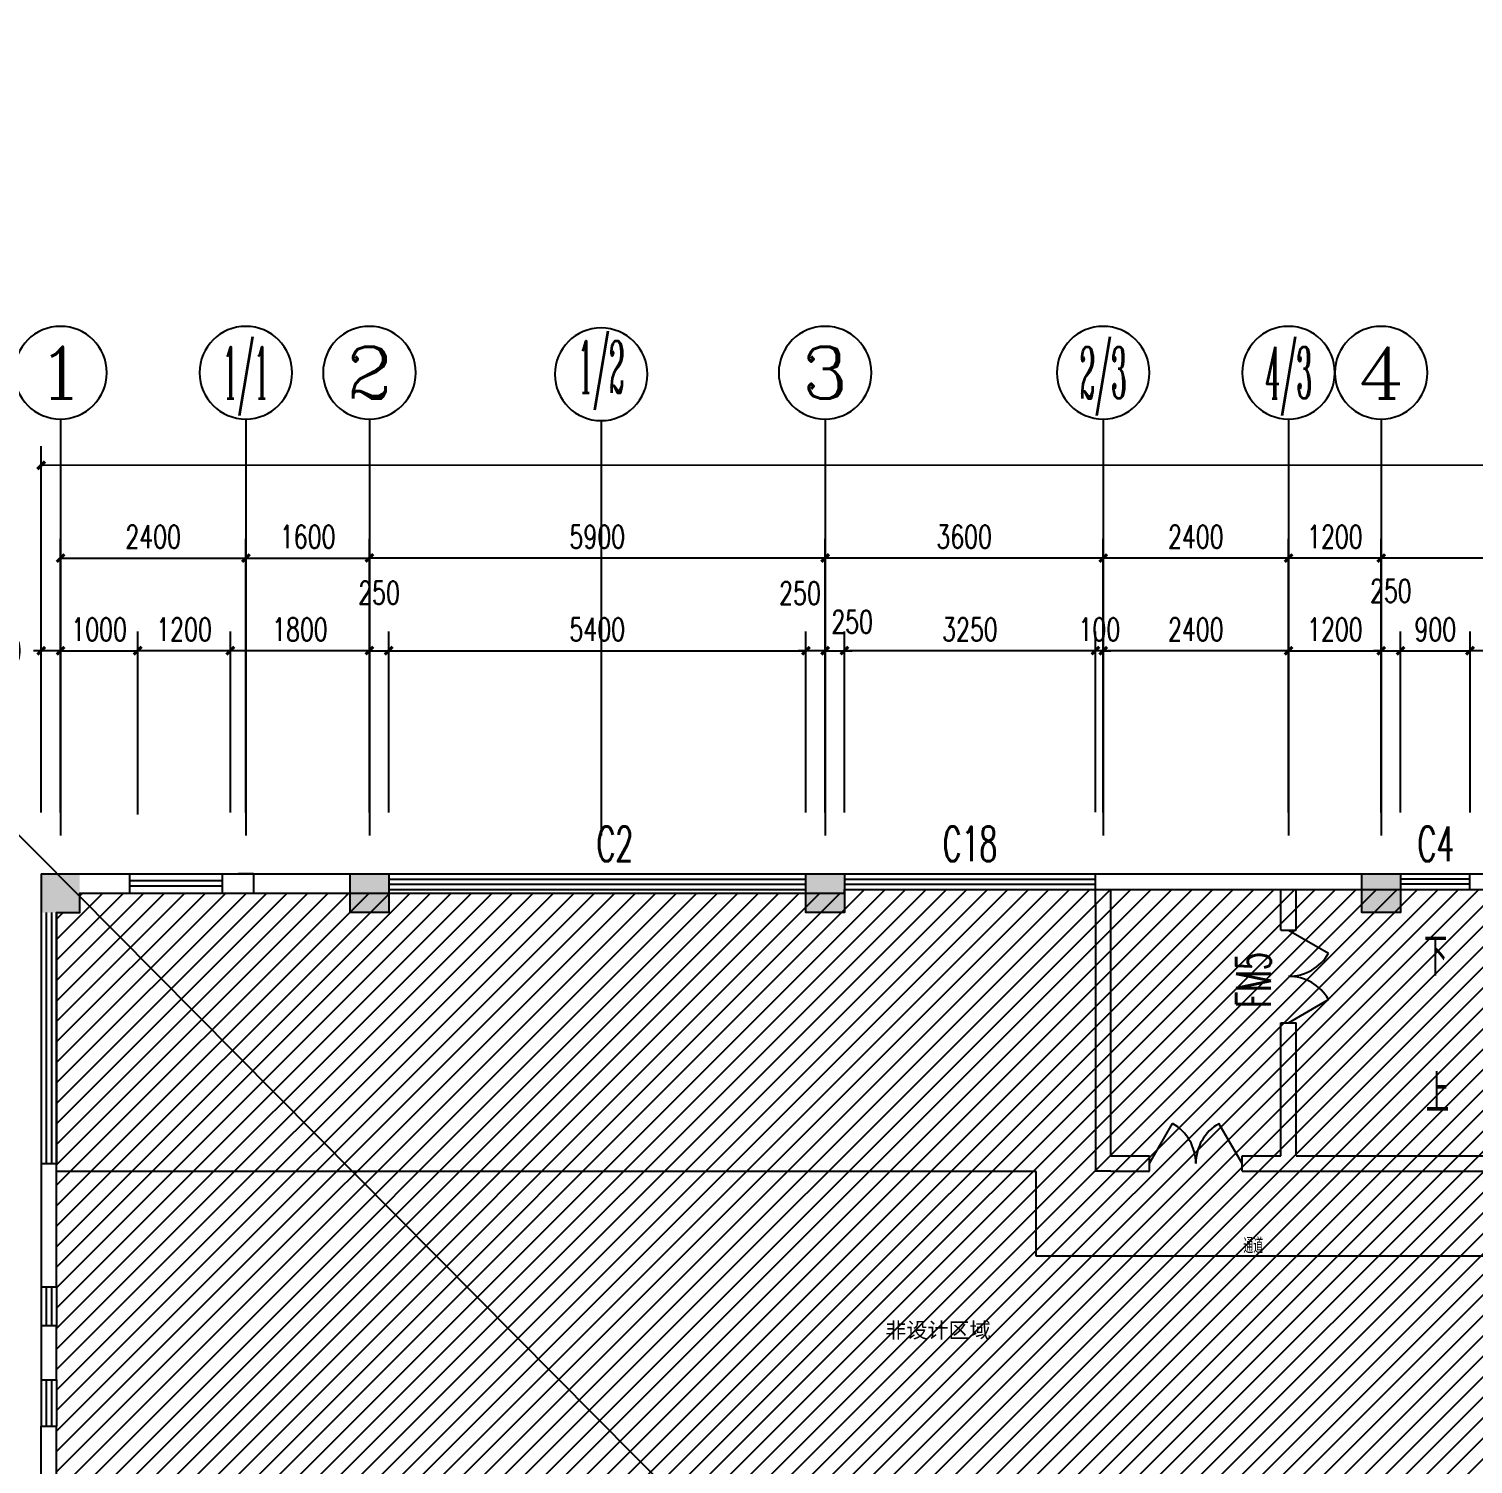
# Model space of a CAD drawing. Extents: x 392800 to 1041602, y -388882 to -94077.
# Drawn here: x 417184 to 435883, y -286292 to -267706 of the extents above; entities that cross this region are included whole.
import ezdxf
from ezdxf.enums import TextEntityAlignment as Align

# ---------------------------------------------------------------- set-up
doc = ezdxf.new("R2010")
doc.units = 0
doc.header["$LTSCALE"] = 1000
doc.header["$MEASUREMENT"] = 0
doc.linetypes.add('ACAD_ISO02W100', pattern=[15, 12, -3])
for name, color, linetype in [('AXIS_TEXT', 7, 'Continuous'), ('IAR-文字350', 2, 'ACAD_ISO02W100'), ('IBS-新建墙体', 1, 'Continuous'), ('IBS-轴号', 160, 'Continuous'), ('IBS－墙体', 6, 'Continuous'), ('IBS－外尺寸标注', 51, 'Continuous'), ('IBS－窗', 1, 'Continuous'), ('IDS－门', 3, 'Continuous'), ('PUB_HATCH', 8, 'Continuous'), ('PUB_TEXT', 7, 'Continuous'), ('WALL', 255, 'Continuous'), ('WINDOW_TEXT', 7, 'Continuous')]:
    doc.layers.add(name, color=color, linetype=linetype)
doc.styles.add('_HZFS', font='txt.shx', dxfattribs={"width": 0.6, "bigfont": 'HZFS.shx'})
doc.styles.add('_TCH_DIM_T3', font='SIMPLEX', dxfattribs={"width": 0.705882, "bigfont": 'GBCBIG'})
doc.styles.add('COMPLEX', font='COMPLEX')
doc.styles.add('SIMPLEX', font='SIMPLEX.SHX', dxfattribs={"width": 0.7})
doc.styles.get("Standard").update_dxf_attribs({"font": 'gbenor.shx', "bigfont": 'gbcbig.shx'})
doc.dimstyles.new('_TCH_ARCH&&100', dxfattribs={"dimtxt": 297.5, "dimasz": 100, "dimexe": 250, "dimexo": 300, "dimgap": 126.25, "dimtad": 1, "dimdec": 0, "dimzin": 0, "dimdsep": 46, "dimtxsty": '_TCH_DIM_T3', "dimblk": 'ARCHTICK', "dimcen": 0.09, "dimclrt": 7, "dimazin": 2, "dimtfac": 1, "dimtdec": 0, "dimtix": 1, "dimtmove": 2, "dimatfit": 3, "dimfxl": 1, "dimtolj": 1, "dimtzin": 0, "dimarcsym": 0})

# ---------------------------------------------------------------- blocks, each defined once
blk = doc.blocks.new('_AXISO')
blk.add_circle((0, 0), 0.5)
at = {"layer": 'AXIS_TEXT', "style": 'COMPLEX', "width": 1.041667}
blk.add_attdef('A', text='', height=0.56, dxfattribs=at).set_placement((-0.25, -0.28), (0.25, -0.28), align=Align.FIT)
blk = doc.blocks.new('_ArchTick')
at = {"color": 0, "linetype": 'ByBlock', "const_width": 0.4}
blk.add_lwpolyline([(-0.5, -0.5), (0.5, 0.5)], dxfattribs=at)
blk = doc.blocks.new('*D415')
at = {"layer": 'Defpoints', "color": 0, "transparency": 16777216}
for p in [(421593, -274558), (419993, -278153), (421593, -278153)]:
    blk.add_point(p, dxfattribs=at)
at = {"layer": 'IBS－外尺寸标注', "color": 0, "lineweight": -2, "transparency": 16777216}
for p, q in [((419993, -277853), (419993, -274308)), ((421593, -277853), (421593, -274308)), ((419993, -274558), (421593, -274558))]:
    blk.add_line(p, q, dxfattribs=at)
at = {"layer": 'IBS－外尺寸标注', "color": 0, "lineweight": -2, "transparency": 16777216, "xscale": 100, "yscale": 100, "zscale": 100, "rotation": 180}
blk.add_blockref('_ArchTick', (419993, -274558), dxfattribs=at)
at = {"layer": 'IBS－外尺寸标注', "color": 0, "lineweight": -2, "transparency": 16777216, "xscale": 100, "yscale": 100, "zscale": 100}
blk.add_blockref('_ArchTick', (421593, -274558), dxfattribs=at)
at = {"layer": 'IBS－外尺寸标注', "color": 7, "transparency": 16777216, "insert": (420793, -274283), "char_height": 297.5, "attachment_point": 5, "style": '_TCH_DIM_T3'}
blk.add_mtext('\\A1;1600', dxfattribs=at)
blk = doc.blocks.new('*D416')
at = {"layer": 'Defpoints', "color": 0, "transparency": 16777216}
for p in [(419993, -274558), (417593, -278153), (419993, -278153)]:
    blk.add_point(p, dxfattribs=at)
at = {"layer": 'IBS－外尺寸标注', "color": 0, "lineweight": -2, "transparency": 16777216}
for p, q in [((417593, -277853), (417593, -274308)), ((419993, -277853), (419993, -274308)), ((417593, -274558), (419993, -274558))]:
    blk.add_line(p, q, dxfattribs=at)
at = {"layer": 'IBS－外尺寸标注', "color": 0, "lineweight": -2, "transparency": 16777216, "xscale": 100, "yscale": 100, "zscale": 100, "rotation": 180}
blk.add_blockref('_ArchTick', (417593, -274558), dxfattribs=at)
at = {"layer": 'IBS－外尺寸标注', "color": 0, "lineweight": -2, "transparency": 16777216, "xscale": 100, "yscale": 100, "zscale": 100}
blk.add_blockref('_ArchTick', (419993, -274558), dxfattribs=at)
at = {"layer": 'IBS－外尺寸标注', "color": 7, "transparency": 16777216, "insert": (418793, -274283), "char_height": 297.5, "attachment_point": 5, "style": '_TCH_DIM_T3'}
blk.add_mtext('\\A1;2400', dxfattribs=at)
blk = doc.blocks.new('*D449')
at = {"layer": 'Defpoints', "color": 0, "transparency": 16777216}
for p in [(417343, -275758), (417343, -278153), (417593, -278153)]:
    blk.add_point(p, dxfattribs=at)
at = {"layer": 'IBS－外尺寸标注', "color": 0, "lineweight": -2, "transparency": 16777216}
for p, q in [((417343, -277853), (417343, -275508)), ((417593, -277853), (417593, -275508)), ((417343, -275758), (417243, -275758)), ((417593, -275758), (417343, -275758)), ((417593, -275758), (417693, -275758))]:
    blk.add_line(p, q, dxfattribs=at)
at = {"layer": 'IBS－外尺寸标注', "color": 0, "lineweight": -2, "transparency": 16777216, "xscale": 100, "yscale": 100, "zscale": 100}
blk.add_blockref('_ArchTick', (417343, -275758), dxfattribs=at)
at = {"layer": 'IBS－外尺寸标注', "color": 0, "lineweight": -2, "transparency": 16777216, "xscale": 100, "yscale": 100, "zscale": 100, "rotation": 180}
blk.add_blockref('_ArchTick', (417593, -275758), dxfattribs=at)
at = {"layer": 'IBS－外尺寸标注', "color": 7, "transparency": 16777216, "insert": (416820, -275758), "char_height": 297.5, "attachment_point": 5, "style": '_TCH_DIM_T3'}
blk.add_mtext('\\A1;250', dxfattribs=at)
blk = doc.blocks.new('_WBLK')
for p, q in [((-0.5, 0.5), (0.5, 0.5)), ((0.5, 0.167), (-0.5, 0.167)), ((0.5, -0.167), (-0.5, -0.167)), ((-0.5, -0.5), (0.5, -0.5))]:
    blk.add_line(p, q)
at = {"layer": 'WINDOW_TEXT', "style": 'SIMPLEX', "flags": 9}
blk.add_attdef('A', text='', height=1, dxfattribs=at).set_placement((0, 1.5), align=Align.MIDDLE)
blk = doc.blocks.new('*D457')
at = {"layer": 'Defpoints', "color": 0, "transparency": 16777216}
for p in [(435843, -275758), (434943, -278153), (435843, -278153)]:
    blk.add_point(p, dxfattribs=at)
at = {"layer": 'IBS－外尺寸标注', "color": 0, "lineweight": -2, "transparency": 16777216}
for p, q in [((434943, -277853), (434943, -275508)), ((435843, -277853), (435843, -275508)), ((434943, -275758), (435843, -275758))]:
    blk.add_line(p, q, dxfattribs=at)
at = {"layer": 'IBS－外尺寸标注', "color": 0, "lineweight": -2, "transparency": 16777216, "xscale": 100, "yscale": 100, "zscale": 100, "rotation": 180}
blk.add_blockref('_ArchTick', (434943, -275758), dxfattribs=at)
at = {"layer": 'IBS－外尺寸标注', "color": 0, "lineweight": -2, "transparency": 16777216, "xscale": 100, "yscale": 100, "zscale": 100}
blk.add_blockref('_ArchTick', (435843, -275758), dxfattribs=at)
at = {"layer": 'IBS－外尺寸标注', "color": 7, "transparency": 16777216, "insert": (435393, -275483), "char_height": 297.5, "attachment_point": 5, "style": '_TCH_DIM_T3'}
blk.add_mtext('\\A1;900', dxfattribs=at)
blk = doc.blocks.new('*D458')
at = {"layer": 'Defpoints', "color": 0, "transparency": 16777216}
for p in [(434943, -275758), (434693, -278153), (434943, -278153)]:
    blk.add_point(p, dxfattribs=at)
at = {"layer": 'IBS－外尺寸标注', "color": 0, "lineweight": -2, "transparency": 16777216}
for p, q in [((434693, -277853), (434693, -275508)), ((434943, -277853), (434943, -275508)), ((434693, -275758), (434593, -275758)), ((434693, -275758), (434943, -275758)), ((434943, -275758), (435043, -275758))]:
    blk.add_line(p, q, dxfattribs=at)
at = {"layer": 'IBS－外尺寸标注', "color": 0, "lineweight": -2, "transparency": 16777216, "xscale": 100, "yscale": 100, "zscale": 100}
blk.add_blockref('_ArchTick', (434693, -275758), dxfattribs=at)
at = {"layer": 'IBS－外尺寸标注', "color": 0, "lineweight": -2, "transparency": 16777216, "xscale": 100, "yscale": 100, "zscale": 100, "rotation": 180}
blk.add_blockref('_ArchTick', (434943, -275758), dxfattribs=at)
at = {"layer": 'IBS－外尺寸标注', "color": 7, "transparency": 16777216, "insert": (434818, -274983), "char_height": 297.5, "attachment_point": 5, "style": '_TCH_DIM_T3'}
blk.add_mtext('\\A1;250', dxfattribs=at)
blk = doc.blocks.new('*D459')
at = {"layer": 'Defpoints', "color": 0, "transparency": 16777216}
for p in [(434693, -275758), (433493, -278153), (434693, -278153)]:
    blk.add_point(p, dxfattribs=at)
at = {"layer": 'IBS－外尺寸标注', "color": 0, "lineweight": -2, "transparency": 16777216}
for p, q in [((433493, -277853), (433493, -275508)), ((434693, -277853), (434693, -275508)), ((433493, -275758), (434693, -275758))]:
    blk.add_line(p, q, dxfattribs=at)
at = {"layer": 'IBS－外尺寸标注', "color": 0, "lineweight": -2, "transparency": 16777216, "xscale": 100, "yscale": 100, "zscale": 100, "rotation": 180}
blk.add_blockref('_ArchTick', (433493, -275758), dxfattribs=at)
at = {"layer": 'IBS－外尺寸标注', "color": 0, "lineweight": -2, "transparency": 16777216, "xscale": 100, "yscale": 100, "zscale": 100}
blk.add_blockref('_ArchTick', (434693, -275758), dxfattribs=at)
at = {"layer": 'IBS－外尺寸标注', "color": 7, "transparency": 16777216, "insert": (434093, -275483), "char_height": 297.5, "attachment_point": 5, "style": '_TCH_DIM_T3'}
blk.add_mtext('\\A1;1200', dxfattribs=at)
blk = doc.blocks.new('*D460')
at = {"layer": 'Defpoints', "color": 0, "transparency": 16777216}
for p in [(431093, -275758), (431093, -278153), (433493, -278153)]:
    blk.add_point(p, dxfattribs=at)
at = {"layer": 'IBS－外尺寸标注', "color": 0, "lineweight": -2, "transparency": 16777216}
for p, q in [((431093, -277853), (431093, -275508)), ((433493, -277853), (433493, -275508)), ((433493, -275758), (431093, -275758))]:
    blk.add_line(p, q, dxfattribs=at)
at = {"layer": 'IBS－外尺寸标注', "color": 0, "lineweight": -2, "transparency": 16777216, "xscale": 100, "yscale": 100, "zscale": 100, "rotation": 180}
blk.add_blockref('_ArchTick', (431093, -275758), dxfattribs=at)
at = {"layer": 'IBS－外尺寸标注', "color": 0, "lineweight": -2, "transparency": 16777216, "xscale": 100, "yscale": 100, "zscale": 100}
blk.add_blockref('_ArchTick', (433493, -275758), dxfattribs=at)
at = {"layer": 'IBS－外尺寸标注', "color": 7, "transparency": 16777216, "insert": (432293, -275483), "char_height": 297.5, "attachment_point": 5, "style": '_TCH_DIM_T3'}
blk.add_mtext('\\A1;2400', dxfattribs=at)
blk = doc.blocks.new('*D461')
at = {"layer": 'Defpoints', "color": 0, "transparency": 16777216}
for p in [(427743, -275758), (427743, -278154), (430993, -278151)]:
    blk.add_point(p, dxfattribs=at)
at = {"layer": 'IBS－外尺寸标注', "color": 0, "lineweight": -2, "transparency": 16777216}
for p, q in [((427743, -277854), (427743, -275508)), ((430993, -277851), (430993, -275508)), ((430993, -275758), (427743, -275758))]:
    blk.add_line(p, q, dxfattribs=at)
at = {"layer": 'IBS－外尺寸标注', "color": 0, "lineweight": -2, "transparency": 16777216, "xscale": 100, "yscale": 100, "zscale": 100, "rotation": 180}
blk.add_blockref('_ArchTick', (427743, -275758), dxfattribs=at)
at = {"layer": 'IBS－外尺寸标注', "color": 0, "lineweight": -2, "transparency": 16777216, "xscale": 100, "yscale": 100, "zscale": 100}
blk.add_blockref('_ArchTick', (430993, -275758), dxfattribs=at)
at = {"layer": 'IBS－外尺寸标注', "color": 7, "transparency": 16777216, "insert": (429368, -275483), "char_height": 297.5, "attachment_point": 5, "style": '_TCH_DIM_T3'}
blk.add_mtext('\\A1;3250', dxfattribs=at)
blk = doc.blocks.new('*D462')
at = {"layer": 'Defpoints', "color": 0, "transparency": 16777216}
for p in [(430993, -275758), (430993, -278151), (431093, -278153)]:
    blk.add_point(p, dxfattribs=at)
at = {"layer": 'IBS－外尺寸标注', "color": 0, "lineweight": -2, "transparency": 16777216}
for p, q in [((430993, -277851), (430993, -275508)), ((431093, -277853), (431093, -275508)), ((430993, -275758), (430893, -275758)), ((431093, -275758), (430993, -275758)), ((431093, -275758), (431193, -275758))]:
    blk.add_line(p, q, dxfattribs=at)
at = {"layer": 'IBS－外尺寸标注', "color": 0, "lineweight": -2, "transparency": 16777216, "xscale": 100, "yscale": 100, "zscale": 100}
blk.add_blockref('_ArchTick', (430993, -275758), dxfattribs=at)
at = {"layer": 'IBS－外尺寸标注', "color": 0, "lineweight": -2, "transparency": 16777216, "xscale": 100, "yscale": 100, "zscale": 100, "rotation": 180}
blk.add_blockref('_ArchTick', (431093, -275758), dxfattribs=at)
at = {"layer": 'IBS－外尺寸标注', "color": 7, "transparency": 16777216, "insert": (431043, -275483), "char_height": 297.5, "attachment_point": 5, "style": '_TCH_DIM_T3'}
blk.add_mtext('\\A1;100', dxfattribs=at)
blk = doc.blocks.new('*D463')
at = {"layer": 'Defpoints', "color": 0, "transparency": 16777216}
for p in [(427743, -275758), (427493, -278153), (427743, -278154)]:
    blk.add_point(p, dxfattribs=at)
at = {"layer": 'IBS－外尺寸标注', "color": 0, "lineweight": -2, "transparency": 16777216}
for p, q in [((427493, -277853), (427493, -275508)), ((427743, -277854), (427743, -275508)), ((427493, -275758), (427393, -275758)), ((427493, -275758), (427743, -275758)), ((427743, -275758), (427843, -275758))]:
    blk.add_line(p, q, dxfattribs=at)
at = {"layer": 'IBS－外尺寸标注', "color": 0, "lineweight": -2, "transparency": 16777216, "xscale": 100, "yscale": 100, "zscale": 100}
blk.add_blockref('_ArchTick', (427493, -275758), dxfattribs=at)
at = {"layer": 'IBS－外尺寸标注', "color": 0, "lineweight": -2, "transparency": 16777216, "xscale": 100, "yscale": 100, "zscale": 100, "rotation": 180}
blk.add_blockref('_ArchTick', (427743, -275758), dxfattribs=at)
at = {"layer": 'IBS－外尺寸标注', "color": 7, "transparency": 16777216, "insert": (427843, -275384), "char_height": 297.5, "attachment_point": 5, "style": '_TCH_DIM_T3'}
blk.add_mtext('\\A1;250', dxfattribs=at)
blk = doc.blocks.new('*D464')
at = {"layer": 'Defpoints', "color": 0, "transparency": 16777216}
for p in [(427243, -275758), (427243, -278153), (427493, -278153)]:
    blk.add_point(p, dxfattribs=at)
at = {"layer": 'IBS－外尺寸标注', "color": 0, "lineweight": -2, "transparency": 16777216}
for p, q in [((427243, -277853), (427243, -275508)), ((427493, -277853), (427493, -275508)), ((427243, -275758), (427143, -275758)), ((427493, -275758), (427243, -275758)), ((427493, -275758), (427593, -275758))]:
    blk.add_line(p, q, dxfattribs=at)
at = {"layer": 'IBS－外尺寸标注', "color": 0, "lineweight": -2, "transparency": 16777216, "xscale": 100, "yscale": 100, "zscale": 100}
blk.add_blockref('_ArchTick', (427243, -275758), dxfattribs=at)
at = {"layer": 'IBS－外尺寸标注', "color": 0, "lineweight": -2, "transparency": 16777216, "xscale": 100, "yscale": 100, "zscale": 100, "rotation": 180}
blk.add_blockref('_ArchTick', (427493, -275758), dxfattribs=at)
at = {"layer": 'IBS－外尺寸标注', "color": 7, "transparency": 16777216, "insert": (427168, -275013), "char_height": 297.5, "attachment_point": 5, "style": '_TCH_DIM_T3'}
blk.add_mtext('\\A1;250', dxfattribs=at)
blk = doc.blocks.new('*D465')
at = {"layer": 'Defpoints', "color": 0, "transparency": 16777216}
for p in [(431093, -274558), (431093, -278153), (433493, -278153)]:
    blk.add_point(p, dxfattribs=at)
at = {"layer": 'IBS－外尺寸标注', "color": 0, "lineweight": -2, "transparency": 16777216}
for p, q in [((431093, -277853), (431093, -274308)), ((433493, -277853), (433493, -274308)), ((433493, -274558), (431093, -274558))]:
    blk.add_line(p, q, dxfattribs=at)
at = {"layer": 'IBS－外尺寸标注', "color": 0, "lineweight": -2, "transparency": 16777216, "xscale": 100, "yscale": 100, "zscale": 100, "rotation": 180}
blk.add_blockref('_ArchTick', (431093, -274558), dxfattribs=at)
at = {"layer": 'IBS－外尺寸标注', "color": 0, "lineweight": -2, "transparency": 16777216, "xscale": 100, "yscale": 100, "zscale": 100}
blk.add_blockref('_ArchTick', (433493, -274558), dxfattribs=at)
at = {"layer": 'IBS－外尺寸标注', "color": 7, "transparency": 16777216, "insert": (432293, -274283), "char_height": 297.5, "attachment_point": 5, "style": '_TCH_DIM_T3'}
blk.add_mtext('\\A1;2400', dxfattribs=at)
blk = doc.blocks.new('*D466')
at = {"layer": 'Defpoints', "color": 0, "transparency": 16777216}
for p in [(433493, -274558), (433493, -278153), (434693, -278153)]:
    blk.add_point(p, dxfattribs=at)
at = {"layer": 'IBS－外尺寸标注', "color": 0, "lineweight": -2, "transparency": 16777216}
for p, q in [((433493, -277853), (433493, -274308)), ((434693, -277853), (434693, -274308)), ((434693, -274558), (433493, -274558))]:
    blk.add_line(p, q, dxfattribs=at)
at = {"layer": 'IBS－外尺寸标注', "color": 0, "lineweight": -2, "transparency": 16777216, "xscale": 100, "yscale": 100, "zscale": 100, "rotation": 180}
blk.add_blockref('_ArchTick', (433493, -274558), dxfattribs=at)
at = {"layer": 'IBS－外尺寸标注', "color": 0, "lineweight": -2, "transparency": 16777216, "xscale": 100, "yscale": 100, "zscale": 100}
blk.add_blockref('_ArchTick', (434693, -274558), dxfattribs=at)
at = {"layer": 'IBS－外尺寸标注', "color": 7, "transparency": 16777216, "insert": (434093, -274283), "char_height": 297.5, "attachment_point": 5, "style": '_TCH_DIM_T3'}
blk.add_mtext('\\A1;1200', dxfattribs=at)
blk = doc.blocks.new('_DBLK1')
for p, q in [((-0.5, 0), (-0.25, -0.433)), ((0.5, 0), (0.25, -0.433))]:
    blk.add_line(p, q)
for centre, start, end in [((-0.5, 0), 300, 0), ((0.5, 0), 180, 240)]:
    blk.add_arc(centre, 0.5, start, end)
at = {"layer": 'WINDOW_TEXT', "style": 'SIMPLEX', "flags": 9}
blk.add_attdef('A', text='', height=1, dxfattribs=at).set_placement((0, 1.5), align=Align.MIDDLE)
blk = doc.blocks.new('*D468')
at = {"layer": 'Defpoints', "color": 0, "transparency": 16777216}
for p in [(421843, -275758), (421593, -278153), (421843, -278153)]:
    blk.add_point(p, dxfattribs=at)
at = {"layer": 'IBS－外尺寸标注', "color": 0, "lineweight": -2, "transparency": 16777216}
for p, q in [((421593, -277853), (421593, -275508)), ((421843, -277853), (421843, -275508)), ((421593, -275758), (421493, -275758)), ((421593, -275758), (421843, -275758)), ((421843, -275758), (421943, -275758))]:
    blk.add_line(p, q, dxfattribs=at)
at = {"layer": 'IBS－外尺寸标注', "color": 0, "lineweight": -2, "transparency": 16777216, "xscale": 100, "yscale": 100, "zscale": 100}
blk.add_blockref('_ArchTick', (421593, -275758), dxfattribs=at)
at = {"layer": 'IBS－外尺寸标注', "color": 0, "lineweight": -2, "transparency": 16777216, "xscale": 100, "yscale": 100, "zscale": 100, "rotation": 180}
blk.add_blockref('_ArchTick', (421843, -275758), dxfattribs=at)
at = {"layer": 'IBS－外尺寸标注', "color": 7, "transparency": 16777216, "insert": (421718, -275008), "char_height": 297.5, "attachment_point": 5, "style": '_TCH_DIM_T3'}
blk.add_mtext('\\A1;250', dxfattribs=at)
blk = doc.blocks.new('*D472')
at = {"layer": 'Defpoints', "color": 0, "transparency": 16777216}
for p in [(419793, -275758), (419793, -278153), (421593, -278153)]:
    blk.add_point(p, dxfattribs=at)
at = {"layer": 'IBS－外尺寸标注', "color": 0, "lineweight": -2, "transparency": 16777216}
for p, q in [((419793, -277853), (419793, -275508)), ((421593, -277853), (421593, -275508)), ((421593, -275758), (419793, -275758))]:
    blk.add_line(p, q, dxfattribs=at)
at = {"layer": 'IBS－外尺寸标注', "color": 0, "lineweight": -2, "transparency": 16777216, "xscale": 100, "yscale": 100, "zscale": 100, "rotation": 180}
blk.add_blockref('_ArchTick', (419793, -275758), dxfattribs=at)
at = {"layer": 'IBS－外尺寸标注', "color": 0, "lineweight": -2, "transparency": 16777216, "xscale": 100, "yscale": 100, "zscale": 100}
blk.add_blockref('_ArchTick', (421593, -275758), dxfattribs=at)
at = {"layer": 'IBS－外尺寸标注', "color": 7, "transparency": 16777216, "insert": (420693, -275483), "char_height": 297.5, "attachment_point": 5, "style": '_TCH_DIM_T3'}
blk.add_mtext('\\A1;1800', dxfattribs=at)
blk = doc.blocks.new('*D473')
at = {"layer": 'Defpoints', "color": 0, "transparency": 16777216}
for p in [(418593, -275758), (417593, -278153), (418593, -278178)]:
    blk.add_point(p, dxfattribs=at)
at = {"layer": 'IBS－外尺寸标注', "color": 0, "lineweight": -2, "transparency": 16777216}
for p, q in [((417593, -277853), (417593, -275508)), ((418593, -277878), (418593, -275508)), ((417593, -275758), (418593, -275758))]:
    blk.add_line(p, q, dxfattribs=at)
at = {"layer": 'IBS－外尺寸标注', "color": 0, "lineweight": -2, "transparency": 16777216, "xscale": 100, "yscale": 100, "zscale": 100, "rotation": 180}
blk.add_blockref('_ArchTick', (417593, -275758), dxfattribs=at)
at = {"layer": 'IBS－外尺寸标注', "color": 0, "lineweight": -2, "transparency": 16777216, "xscale": 100, "yscale": 100, "zscale": 100}
blk.add_blockref('_ArchTick', (418593, -275758), dxfattribs=at)
at = {"layer": 'IBS－外尺寸标注', "color": 7, "transparency": 16777216, "insert": (418093, -275483), "char_height": 297.5, "attachment_point": 5, "style": '_TCH_DIM_T3'}
blk.add_mtext('\\A1;1000', dxfattribs=at)
blk = doc.blocks.new('*D474')
at = {"layer": 'Defpoints', "color": 0, "transparency": 16777216}
for p in [(427243, -275758), (421843, -278153), (427243, -278153)]:
    blk.add_point(p, dxfattribs=at)
at = {"layer": 'IBS－外尺寸标注', "color": 0, "lineweight": -2, "transparency": 16777216}
for p, q in [((421843, -277853), (421843, -275508)), ((427243, -277853), (427243, -275508)), ((421843, -275758), (427243, -275758))]:
    blk.add_line(p, q, dxfattribs=at)
at = {"layer": 'IBS－外尺寸标注', "color": 0, "lineweight": -2, "transparency": 16777216, "xscale": 100, "yscale": 100, "zscale": 100, "rotation": 180}
blk.add_blockref('_ArchTick', (421843, -275758), dxfattribs=at)
at = {"layer": 'IBS－外尺寸标注', "color": 0, "lineweight": -2, "transparency": 16777216, "xscale": 100, "yscale": 100, "zscale": 100}
blk.add_blockref('_ArchTick', (427243, -275758), dxfattribs=at)
at = {"layer": 'IBS－外尺寸标注', "color": 7, "transparency": 16777216, "insert": (424543, -275483), "char_height": 297.5, "attachment_point": 5, "style": '_TCH_DIM_T3'}
blk.add_mtext('\\A1;5400', dxfattribs=at)
blk = doc.blocks.new('*D475')
at = {"layer": 'Defpoints', "color": 0, "transparency": 16777216}
for p in [(418593, -275758), (418593, -278153), (419793, -278153)]:
    blk.add_point(p, dxfattribs=at)
at = {"layer": 'IBS－外尺寸标注', "color": 0, "lineweight": -2, "transparency": 16777216}
for p, q in [((418593, -277853), (418593, -275508)), ((419793, -277853), (419793, -275508)), ((419793, -275758), (418593, -275758))]:
    blk.add_line(p, q, dxfattribs=at)
at = {"layer": 'IBS－外尺寸标注', "color": 0, "lineweight": -2, "transparency": 16777216, "xscale": 100, "yscale": 100, "zscale": 100, "rotation": 180}
blk.add_blockref('_ArchTick', (418593, -275758), dxfattribs=at)
at = {"layer": 'IBS－外尺寸标注', "color": 0, "lineweight": -2, "transparency": 16777216, "xscale": 100, "yscale": 100, "zscale": 100}
blk.add_blockref('_ArchTick', (419793, -275758), dxfattribs=at)
at = {"layer": 'IBS－外尺寸标注', "color": 7, "transparency": 16777216, "insert": (419193, -275483), "char_height": 297.5, "attachment_point": 5, "style": '_TCH_DIM_T3'}
blk.add_mtext('\\A1;1200', dxfattribs=at)
blk = doc.blocks.new('*D477')
at = {"layer": 'Defpoints', "color": 0, "transparency": 16777216}
for p in [(435843, -275758), (435843, -278153), (440743, -278149)]:
    blk.add_point(p, dxfattribs=at)
at = {"layer": 'IBS－外尺寸标注', "color": 0, "lineweight": -2, "transparency": 16777216}
for p, q in [((435843, -277853), (435843, -275508)), ((440743, -277849), (440743, -275508)), ((440743, -275758), (435843, -275758))]:
    blk.add_line(p, q, dxfattribs=at)
at = {"layer": 'IBS－外尺寸标注', "color": 0, "lineweight": -2, "transparency": 16777216, "xscale": 100, "yscale": 100, "zscale": 100, "rotation": 180}
blk.add_blockref('_ArchTick', (435843, -275758), dxfattribs=at)
at = {"layer": 'IBS－外尺寸标注', "color": 0, "lineweight": -2, "transparency": 16777216, "xscale": 100, "yscale": 100, "zscale": 100}
blk.add_blockref('_ArchTick', (440743, -275758), dxfattribs=at)
at = {"layer": 'IBS－外尺寸标注', "color": 7, "transparency": 16777216, "insert": (438293, -275483), "char_height": 297.5, "attachment_point": 5, "style": '_TCH_DIM_T3'}
blk.add_mtext('\\A1;4900', dxfattribs=at)
blk = doc.blocks.new('*D478')
at = {"layer": 'Defpoints', "color": 0, "transparency": 16777216}
for p in [(421593, -274558), (421593, -278153), (427493, -278153)]:
    blk.add_point(p, dxfattribs=at)
at = {"layer": 'IBS－外尺寸标注', "color": 0, "lineweight": -2, "transparency": 16777216}
for p, q in [((421593, -277853), (421593, -274308)), ((427493, -277853), (427493, -274308)), ((427493, -274558), (421593, -274558))]:
    blk.add_line(p, q, dxfattribs=at)
at = {"layer": 'IBS－外尺寸标注', "color": 0, "lineweight": -2, "transparency": 16777216, "xscale": 100, "yscale": 100, "zscale": 100, "rotation": 180}
blk.add_blockref('_ArchTick', (421593, -274558), dxfattribs=at)
at = {"layer": 'IBS－外尺寸标注', "color": 0, "lineweight": -2, "transparency": 16777216, "xscale": 100, "yscale": 100, "zscale": 100}
blk.add_blockref('_ArchTick', (427493, -274558), dxfattribs=at)
at = {"layer": 'IBS－外尺寸标注', "color": 7, "transparency": 16777216, "insert": (424543, -274283), "char_height": 297.5, "attachment_point": 5, "style": '_TCH_DIM_T3'}
blk.add_mtext('\\A1;5900', dxfattribs=at)
blk = doc.blocks.new('*D479')
at = {"layer": 'Defpoints', "color": 0, "transparency": 16777216}
for p in [(427493, -274558), (427493, -278153), (431093, -278153)]:
    blk.add_point(p, dxfattribs=at)
at = {"layer": 'IBS－外尺寸标注', "color": 0, "lineweight": -2, "transparency": 16777216}
for p, q in [((427493, -277853), (427493, -274308)), ((431093, -277853), (431093, -274308)), ((431093, -274558), (427493, -274558))]:
    blk.add_line(p, q, dxfattribs=at)
at = {"layer": 'IBS－外尺寸标注', "color": 0, "lineweight": -2, "transparency": 16777216, "xscale": 100, "yscale": 100, "zscale": 100, "rotation": 180}
blk.add_blockref('_ArchTick', (427493, -274558), dxfattribs=at)
at = {"layer": 'IBS－外尺寸标注', "color": 0, "lineweight": -2, "transparency": 16777216, "xscale": 100, "yscale": 100, "zscale": 100}
blk.add_blockref('_ArchTick', (431093, -274558), dxfattribs=at)
at = {"layer": 'IBS－外尺寸标注', "color": 7, "transparency": 16777216, "insert": (429293, -274283), "char_height": 297.5, "attachment_point": 5, "style": '_TCH_DIM_T3'}
blk.add_mtext('\\A1;3600', dxfattribs=at)
blk = doc.blocks.new('*D480')
at = {"layer": 'Defpoints', "color": 0, "transparency": 16777216}
for p in [(434693, -274558), (434693, -278153), (441893, -278153)]:
    blk.add_point(p, dxfattribs=at)
at = {"layer": 'IBS－外尺寸标注', "color": 0, "lineweight": -2, "transparency": 16777216}
for p, q in [((434693, -277853), (434693, -274308)), ((441893, -277853), (441893, -274308)), ((441893, -274558), (434693, -274558))]:
    blk.add_line(p, q, dxfattribs=at)
at = {"layer": 'IBS－外尺寸标注', "color": 0, "lineweight": -2, "transparency": 16777216, "xscale": 100, "yscale": 100, "zscale": 100, "rotation": 180}
blk.add_blockref('_ArchTick', (434693, -274558), dxfattribs=at)
at = {"layer": 'IBS－外尺寸标注', "color": 0, "lineweight": -2, "transparency": 16777216, "xscale": 100, "yscale": 100, "zscale": 100}
blk.add_blockref('_ArchTick', (441893, -274558), dxfattribs=at)
at = {"layer": 'IBS－外尺寸标注', "color": 7, "transparency": 16777216, "insert": (438293, -274283), "char_height": 297.5, "attachment_point": 5, "style": '_TCH_DIM_T3'}
blk.add_mtext('\\A1;7200', dxfattribs=at)
blk = doc.blocks.new('*D482')
at = {"layer": 'Defpoints', "color": 0, "transparency": 16777216}
for p in [(417342, -273358), (417343, -278153), (457493, -278149)]:
    blk.add_point(p, dxfattribs=at)
at = {"layer": 'IBS－外尺寸标注', "color": 0, "lineweight": -2, "transparency": 16777216}
for p, q in [((417343, -277853), (417342, -273108)), ((457493, -277849), (457492, -273104)), ((457492, -273354), (417342, -273358))]:
    blk.add_line(p, q, dxfattribs=at)
at = {"layer": 'IBS－外尺寸标注', "color": 0, "lineweight": -2, "transparency": 16777216, "xscale": 100, "yscale": 100, "zscale": 100}
for p, rotation in [((417342, -273358), 180.0059572382766), ((457492, -273354), 0.00595723827659711)]:
    blk.add_blockref('_ArchTick', p, dxfattribs=dict(at, rotation=rotation))
at = {"layer": 'IBS－外尺寸标注', "color": 7, "transparency": 16777216, "insert": (437417, -273081), "char_height": 297.5, "attachment_point": 5, "rotation": 0.006, "style": '_TCH_DIM_T3'}
blk.add_mtext('\\A1;40150', dxfattribs=at)
blk = doc.blocks.new('_FZH')
blk.add_solid([(0.5, 0.5), (0.5, -0.5), (-0.5, 0.5), (-0.5, -0.5)])

msp = doc.modelspace()

# ---------------------------------------------------------------- hatches: boundary and pattern name
at = {"layer": 'PUB_HATCH'}
h = msp.add_hatch(dxfattribs=at)
h.set_pattern_fill('ANSI31', color=256, scale=1500)
h.set_pattern_definition([(45, (-78011.46, -97026.16), (-132.58252, 132.58252), [])])
h.paths.add_polyline_path([(441792.6, -286948), (441792.6, -294748.7), (441417.6, -294748.7), (441417.6, -295198.7), (449217.6, -295198.7), (449217.6, -294748.7), (449592.6, -294748.7), (449592.6, -286948.7), (449592.6, -279148.7), (449442.6, -279148.7), (449442.6, -278848.7), (427742.6, -278848.7), (427742.6, -278898.7), (427242.6, -278898.7), (421342.6, -278898.7), (417842.6, -278898.7), (417842.6, -279148.7), (417542.6, -279148.7), (417542.6, -286949.4)])
h.paths.add_polyline_path([(447688.7, -312548.7), (447688.7, -308648.7), (442142.6, -308648.7), (442142.6, -308998.7), (434442.6, -308998.7), (434442.6, -312548.7)])

# ---------------------------------------------------------------- linework, layer by layer
at = {"layer": 'IBS-新建墙体'}
msp.add_line((406699, -267705.5), (461407.9, -322870.5), dxfattribs=at)
at = {"layer": 'IBS-轴号'}
for p, q in [((417592.6, -272757.8), (417592.6, -278152.9)), ((419992.6, -272757.8), (419992.6, -278152.9)), ((421592.6, -272757.8), (421592.6, -278152.9)), ((424592.6, -272778.6), (424592.6, -278152.9)), ((427492.6, -272757.8), (427492.6, -278152.9)), ((431092.6, -272757.8), (431092.6, -278152.9)), ((433492.6, -272757.8), (433492.6, -278152.9)), ((434692.6, -272757.8), (434692.6, -278152.9))]:
    msp.add_line(p, q, dxfattribs=at)
at = {"layer": 'IBS－墙体'}
for p, q in [((417342.6, -278648.7), (418492.6, -278648.7)), ((418492.6, -278898.7), (418492.6, -278648.7)), ((419692.6, -278648.7), (421842.6, -278648.7)), ((419692.6, -278898.7), (419692.6, -278648.7)), ((420092.6, -278648.7), (419892.6, -278648.7)), ((420092.6, -278648.7), (420092.6, -278898.7)), ((430992.6, -279048.7), (430992.6, -278648.7)), ((430992.6, -278648.7), (434942.6, -278648.7)), ((435842.6, -278848.7), (435842.6, -278648.7)), ((435842.6, -278648.7), (440742.6, -278648.7)), ((417842.6, -278898.7), (418492.6, -278898.7)), ((419692.6, -278898.7), (421342.6, -278898.7)), ((431192.6, -282298.7), (431192.6, -278848.7)), ((431192.6, -278848.7), (433392.6, -278848.7)), ((433392.6, -279375.6), (433392.6, -278848.7)), ((433592.6, -278848.7), (434442.6, -278848.7)), ((433592.6, -279375.6), (433592.6, -278848.7)), ((435842.6, -278848.7), (440742.6, -278848.7)), ((430992.6, -279048.7), (430992.6, -282498.7)), ((433392.6, -279375.6), (433592.6, -279375.6)), ((433392.6, -280575.6), (433592.6, -280575.6)), ((433392.6, -282298.7), (433392.6, -280575.6)), ((433592.6, -282298.7), (433592.6, -280575.6)), ((431192.6, -282298.7), (431692.6, -282298.7)), ((431693.2, -282498.7), (431692.6, -282298.7)), ((432892.6, -282298.7), (433392.6, -282298.7)), ((432892.6, -282498.7), (432892.6, -282298.7)), ((433592.6, -282298.7), (441792.6, -282298.7)), ((417342.6, -282398.7), (417342.6, -283998.7)), ((417342.6, -282398.7), (417542.6, -282398.7)), ((417542.6, -283998.7), (417542.6, -282398.7)), ((430226.1, -282500), (417542.6, -282500)), ((430226.1, -283598.2), (430226.1, -282500)), ((431192.6, -282498.7), (430992.6, -282498.7)), ((431192.6, -282498.7), (431693.2, -282497.2)), ((432892.6, -282498.7), (441992.6, -282498.7)), ((440600.6, -283598.2), (430226.1, -283598.2)), ((417542.6, -283998.7), (417342.6, -283998.7)), ((417542.6, -284498.7), (417342.6, -284498.7)), ((417342.6, -284498.7), (417342.6, -285198.7)), ((417542.6, -285198.7), (417542.6, -284498.7)), ((417342.6, -285198.7), (417542.6, -285198.7)), ((417342.6, -287548.7), (417342.6, -285798.7)), ((417342.6, -285798.7), (417542.6, -285798.7)), ((417542.6, -287048.7), (417542.6, -285798.7))]:
    msp.add_line(p, q, dxfattribs=at)
for points in [[(421342.6, -278648.7), (421842.6, -278648.7), (421842.6, -279148.7), (421342.6, -279148.7)], [(427242.6, -278648.7), (427742.6, -278648.7), (427742.6, -279148.7), (427242.6, -279148.7)], [(434442.6, -278648.7), (434942.6, -278648.7), (434942.6, -279148.7), (434442.6, -279148.7)]]:
    msp.add_lwpolyline(points, close=True, dxfattribs=at)
at = {"layer": 'IBS－窗'}
for p, q in [((418492.6, -278648.7), (419692.6, -278648.7)), ((418492.6, -278735.4), (419692.6, -278735.4)), ((418492.6, -278802), (419692.6, -278802)), ((421842.6, -278648.7), (427242.6, -278648.7)), ((421842.6, -278715.4), (427242.6, -278715.4)), ((421842.6, -278782), (427242.6, -278782)), ((427742.6, -278648.7), (430992.6, -278648.7)), ((427742.6, -278715.4), (430992.6, -278715.4)), ((427742.6, -278782), (430992.6, -278782)), ((418492.6, -278898.7), (419692.6, -278898.7)), ((421842.6, -278848.7), (427242.6, -278848.7)), ((427742.6, -278848.7), (430992.6, -278848.7)), ((417342.6, -279148.7), (417342.6, -282398.7)), ((417409.3, -279148.7), (417409.3, -282398.7)), ((417476, -279148.7), (417476, -282398.7)), ((417542.6, -279148.7), (417542.6, -282398.7)), ((417342.6, -283998.7), (417342.6, -284498.7)), ((417409.3, -283998.7), (417409.3, -284498.7)), ((417476, -283998.7), (417476, -284498.7)), ((417542.6, -283998.7), (417542.6, -284498.7)), ((417342.6, -285198.7), (417342.6, -285798.7)), ((417409.3, -285198.7), (417409.3, -285798.7)), ((417476, -285198.7), (417476, -285798.7)), ((417542.6, -285198.7), (417542.6, -285798.7))]:
    msp.add_line(p, q, dxfattribs=at)
at = {"layer": 'IBS－窗', "color": 3}
for p in [(417409.3, -283998.7), (417476, -283998.7)]:
    msp.add_point(p, dxfattribs=at)
at = {"layer": 'PUB_HATCH'}
msp.add_lwpolyline([(417542.6, -282500), (417542.6, -279148.7), (417842.6, -279148.7), (417842.6, -278898.7), (421342.6, -278898.7), (427242.6, -278898.7), (427742.6, -278898.7), (427742.6, -278848.7), (449442.6, -278848.7), (449442.6, -279148.7), (449592.6, -279148.7), (449592.6, -286948.7), (449592.6, -294748.7), (449217.6, -294748.7), (449217.6, -295198.7), (441417.6, -295198.7), (441417.6, -294748.7), (441792.6, -294748.7), (441792.6, -286948), (417542.6, -286949.4)], dxfattribs=at)
at = {"layer": 'WALL'}
msp.add_line((417342.6, -278648.7), (417342.6, -279148.7), dxfattribs=at)

# ---------------------------------------------------------------- block references
at = {"layer": 'IBS-轴号'}
ref = msp.add_blockref('_AXISO', (417592.6, -272157.8), dxfattribs=dict(at, xscale=-1200, yscale=1200, zscale=1200, rotation=180))
ref.add_attrib('A', '1', dxfattribs={"layer": 'AXIS_TEXT', "height": 672, "style": 'COMPLEX', "width": 2.083333}).set_placement((417292.6, -272493.8), (417892.6, -272493.8), align=Align.FIT)
ref = msp.add_blockref('_AXISO', (419992.6, -272157.8), dxfattribs=dict(at, xscale=-1200, yscale=1200, zscale=1200, rotation=180))
ref.add_attrib('A', '1/1', dxfattribs={"layer": 'AXIS_TEXT', "height": 672, "style": 'COMPLEX', "width": 0.407609}).set_placement((419692.6, -272493.8), (420292.6, -272493.8), align=Align.FIT)
ref = msp.add_blockref('_AXISO', (421592.6, -272157.8), dxfattribs=dict(at, xscale=-1200, yscale=1200, zscale=1200, rotation=180))
ref.add_attrib('A', '2', dxfattribs={"layer": 'AXIS_TEXT', "height": 672, "style": 'COMPLEX', "width": 1.339286}).set_placement((421292.6, -272493.8), (421892.6, -272493.8), align=Align.FIT)
ref = msp.add_blockref('_AXISO', (424592.6, -272178.6), dxfattribs=dict(at, xscale=-1200, yscale=1200, zscale=1200, rotation=180))
ref.add_attrib('A', '1/2', dxfattribs={"layer": 'AXIS_TEXT', "height": 672, "style": 'COMPLEX', "width": 0.367647}).set_placement((424292.6, -272418.6), (424892.6, -272418.6), align=Align.FIT)
ref = msp.add_blockref('_AXISO', (427492.6, -272157.8), dxfattribs=dict(at, xscale=-1200, yscale=1200, zscale=1200, rotation=180))
ref.add_attrib('A', '3', dxfattribs={"layer": 'AXIS_TEXT', "height": 672, "style": 'COMPLEX', "width": 1.339286}).set_placement((427192.6, -272493.8), (427792.6, -272493.8), align=Align.FIT)
ref = msp.add_blockref('_AXISO', (431092.6, -272157.8), dxfattribs=dict(at, xscale=-1200, yscale=1200, zscale=1200, rotation=180))
ref.add_attrib('A', '2/3', dxfattribs={"layer": 'AXIS_TEXT', "height": 672, "style": 'COMPLEX', "width": 0.334821}).set_placement((430792.6, -272493.8), (431392.6, -272493.8), align=Align.FIT)
ref = msp.add_blockref('_AXISO', (433492.6, -272157.8), dxfattribs=dict(at, xscale=-1200, yscale=1200, zscale=1200, rotation=180))
ref.add_attrib('A', '4/3', dxfattribs={"layer": 'AXIS_TEXT', "height": 672, "style": 'COMPLEX', "width": 0.328947}).set_placement((433192.6, -272493.8), (433792.6, -272493.8), align=Align.FIT)
ref = msp.add_blockref('_AXISO', (434692.6, -272157.8), dxfattribs=dict(at, xscale=-1200, yscale=1200, zscale=1200, rotation=180))
ref.add_attrib('A', '4', dxfattribs={"layer": 'AXIS_TEXT', "height": 672, "style": 'COMPLEX', "width": 1.171875}).set_placement((434392.6, -272493.8), (434992.6, -272493.8), align=Align.FIT)
at = {"layer": 'IBS－墙体', "xscale": 1200, "yscale": 1200, "zscale": 1200, "rotation": 90}
msp.add_blockref('_DBLK1', (433492.6, -279975.6), dxfattribs=at)
at = {"layer": 'IBS－窗', "xscale": 900, "yscale": 200, "zscale": 900}
msp.add_blockref('_WBLK', (435392.6, -278748.7), dxfattribs=at)
at = {"layer": 'IDS－门', "xscale": 1200, "yscale": 1200, "zscale": 1200, "rotation": 180}
msp.add_blockref('_DBLK1', (432292.6, -282398.7), dxfattribs=at)
at = {"layer": 'PUB_HATCH', "xscale": 500, "yscale": 500, "zscale": 500}
for p in [(417592.6, -278898.7), (421592.6, -278898.7), (427492.6, -278898.7), (434692.6, -278898.7)]:
    msp.add_blockref('_FZH', p, dxfattribs=at)

# ---------------------------------------------------------------- texts
at = {"layer": 'IAR-文字350', "width": 0.8}
msp.add_text('通道', height=200, rotation=360, dxfattribs=at).set_placement((432908.5, -283562.9))
at = {"layer": 'IAR-文字350', "insert": (429636.3, -284456.5), "char_height": 200, "width": 1759.036, "attachment_point": 3, "line_spacing_factor": 0.963855}
msp.add_mtext('{\\fSimSun|b0|i0|c134|p2;非设计区域}', dxfattribs=at)
at = {"layer": 'PUB_TEXT', "ltscale": 2, "style": '_HZFS', "width": 0.6}
for s, p in [('C2', (424534.6, -278485.2)), ('C18', (429016.3, -278485.2)), ('C4', (435164.6, -278485.2))]:
    msp.add_text(s, height=450, dxfattribs=at).set_placement(p)
at = {"layer": 'PUB_TEXT', "style": '_HZFS', "width": 0.6}
for s, p in [('下', (435248.8, -279968.2)), ('上', (435271.4, -281741.7))]:
    msp.add_text(s, height=500, dxfattribs=at).set_placement(p)
at = {"layer": 'PUB_TEXT', "ltscale": 2, "style": '_HZFS', "width": 0.6}
msp.add_text('FM5', height=450, rotation=90, dxfattribs=at).set_placement((433264.7, -280380.7))

# ---------------------------------------------------------------- dimensions: what is measured, and where the dimension line sits
at = {"layer": 'IBS－外尺寸标注'}
dim = msp.add_aligned_dim(p1=(457492.6, -278148.7), p2=(417342.6, -278152.9), distance=-4795, dimstyle='_TCH_ARCH&&100', dxfattribs=at)
dim.commit()
dim.dimension.update_dxf_attribs({"geometry": '*D482', "text_midpoint": (437417.1, -273080.7)})
for base, p1, p2, picture, middle in [((419992.6, -274557.8), (417592.6, -278152.9), (419992.6, -278152.9), '*D416', (418792.6, -274282.8)), ((421592.6, -274557.8), (419992.6, -278152.9), (421592.6, -278152.9), '*D415', (420792.6, -274282.8)), ((431092.6, -274557.8), (433492.6, -278152.9), (431092.6, -278152.9), '*D465', (432292.6, -274282.8)), ((433492.6, -274557.8), (434692.6, -278152.9), (433492.6, -278152.9), '*D466', (434092.6, -274282.8)), ((418592.6, -275757.8), (417592.6, -278152.9), (418592.6, -278177.9), '*D473', (418092.6, -275482.8)), ((419792.6, -275757.8), (421592.6, -278152.9), (419792.6, -278152.9), '*D472', (420692.6, -275482.8)), ((427742.6, -275757.8), (430992.7, -278150.6), (427742.6, -278154), '*D461', (429367.7, -275482.8)), ((430992.7, -275757.8), (431092.6, -278152.9), (430992.7, -278150.6), '*D462', (431042.7, -275482.8)), ((431092.6, -275757.8), (433492.6, -278152.9), (431092.6, -278152.9), '*D460', (432292.6, -275482.8)), ((434692.6, -275757.8), (433492.6, -278152.9), (434692.6, -278152.9), '*D459', (434092.6, -275482.8)), ((435842.6, -275757.8), (434942.6, -278152.9), (435842.6, -278152.9), '*D457', (435392.6, -275482.8))]:
    dim = msp.add_linear_dim(base=base, p1=p1, p2=p2, dimstyle='_TCH_ARCH&&100', dxfattribs=at)
    dim.commit()
    dim.dimension.update_dxf_attribs({"geometry": picture, "text_midpoint": middle})
for base, p1, p2, picture, middle in [((421592.6, -274557.8), (427492.6, -278152.9), (421592.6, -278152.9), '*D478', (424542.6, -274282.8)), ((427492.6, -274557.8), (431092.6, -278152.9), (427492.6, -278152.9), '*D479', (429292.6, -274282.8)), ((434692.6, -274557.8), (441892.6, -278152.9), (434692.6, -278152.9), '*D480', (438292.6, -274282.8)), ((418592.6, -275757.8), (419792.6, -278152.9), (418592.6, -278152.9), '*D475', (419192.6, -275482.8)), ((427242.6, -275757.8), (421842.6, -278152.9), (427242.6, -278152.9), '*D474', (424542.6, -275482.8)), ((435842.6, -275757.8), (440742.6, -278148.7), (435842.6, -278152.9), '*D477', (438292.6, -275482.8))]:
    dim = msp.add_linear_dim(base=base, p1=p1, p2=p2, angle=180, dimstyle='_TCH_ARCH&&100', dxfattribs=at)
    dim.commit()
    dim.dimension.update_dxf_attribs({"geometry": picture, "text_midpoint": middle})
for base, p1, p2, picture, middle in [((421842.6, -275757.8), (421592.6, -278152.9), (421842.6, -278152.9), '*D468', (421717.6, -275007.8)), ((427242.6, -275757.8), (427492.6, -278152.9), (427242.6, -278152.9), '*D464', (427167.8, -275013.4)), ((434942.6, -275757.8), (434692.6, -278152.9), (434942.6, -278152.9), '*D458', (434817.6, -274982.8)), ((427742.6, -275757.8), (427492.6, -278152.9), (427742.6, -278154), '*D463', (427842.6, -275384.1)), ((417342.6, -275757.8), (417592.6, -278152.9), (417342.6, -278152.9), '*D449', (416820.1, -275757.8))]:
    dim = msp.add_linear_dim(base=base, p1=p1, p2=p2, dimstyle='_TCH_ARCH&&100', dxfattribs=at)
    dim.commit()
    dim.dimension.update_dxf_attribs({"geometry": picture, "text_midpoint": middle, "dimtype": 160})

doc.saveas('drawing.dxf')
